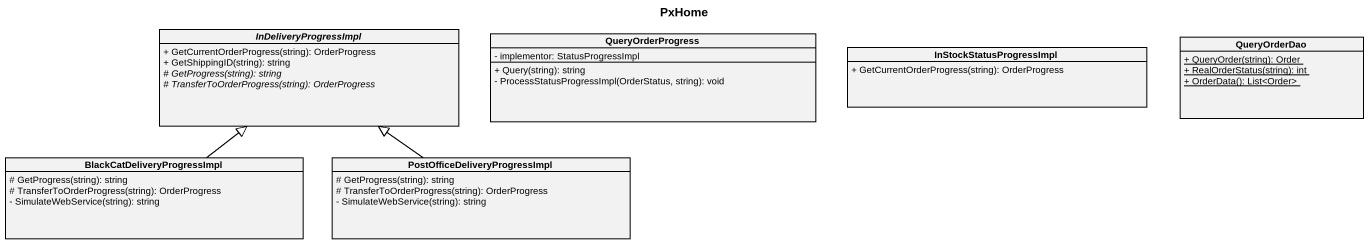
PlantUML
@startuml
title PxHome
hide circle
hide empty members
skinparam classAttributeIconSize 0
abstract class InDeliveryProgressImpl {
  + GetCurrentOrderProgress(string): OrderProgress
  + GetShippingID(string): string
  {abstract} # GetProgress(string): string
  {abstract} # TransferToOrderProgress(string): OrderProgress
}
class QueryOrderProgress {
  - implementor: StatusProgressImpl
  + Query(string): string
  - ProcessStatusProgressImpl(OrderStatus, string): void
}
class InStockStatusProgressImpl {
  + GetCurrentOrderProgress(string): OrderProgress
}
class QueryOrderDao {
  {static} + QueryOrder(string): Order
  {static} + RealOrderStatus(string): int
  {static} + OrderData(): List<Order>
}
class BlackCatDeliveryProgressImpl {
  # GetProgress(string): string
  # TransferToOrderProgress(string): OrderProgress
  - SimulateWebService(string): string
}
class "PostOfficeDeliveryProgressImpl" as PostOfficeDeliveryProgressIm {
  # GetProgress(string): string
  # TransferToOrderProgress(string): OrderProgress
  - SimulateWebService(string): string
}
BlackCatDeliveryProgressImpl -up-|> InDeliveryProgressImpl
PostOfficeDeliveryProgressIm -up-|> InDeliveryProgressImpl
@enduml
